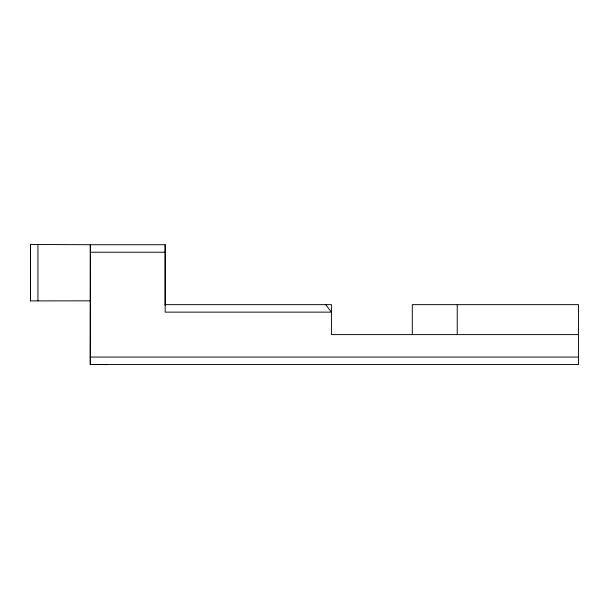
<?xml version="1.0" encoding="UTF-8"?>
<svg xmlns="http://www.w3.org/2000/svg" width="609" height="609" viewBox="0 0 609 609"><rect width="100%" height="100%" fill="white"/><g stroke="black" fill="none" stroke-linecap="round" stroke-linejoin="round"><path stroke-width="0.91" d="M106.902 364.555L90.391 364.555L90.436 300.838L30.45 300.899L30.496 244.734M90.307 364.555L90.338 244.445L90.292 364.555L578.55 364.555L578.55 304.645L412.301 304.645L412.301 334.6M165.176 305.246L165.176 244.734L90.444 244.734M90.292 252.225L165.176 252.225M165.176 304.645L331.425 304.645L331.425 334.6L578.55 334.6M90.292 357.064L578.55 357.064M325.686 304.645L331.425 312.135L165.176 312.135L165.176 244.734M90.452 244.734L30.45 244.445L30.45 300.899M457.237 304.645L457.237 334.6M37.941 244.445L37.941 300.899"/></g></svg>
